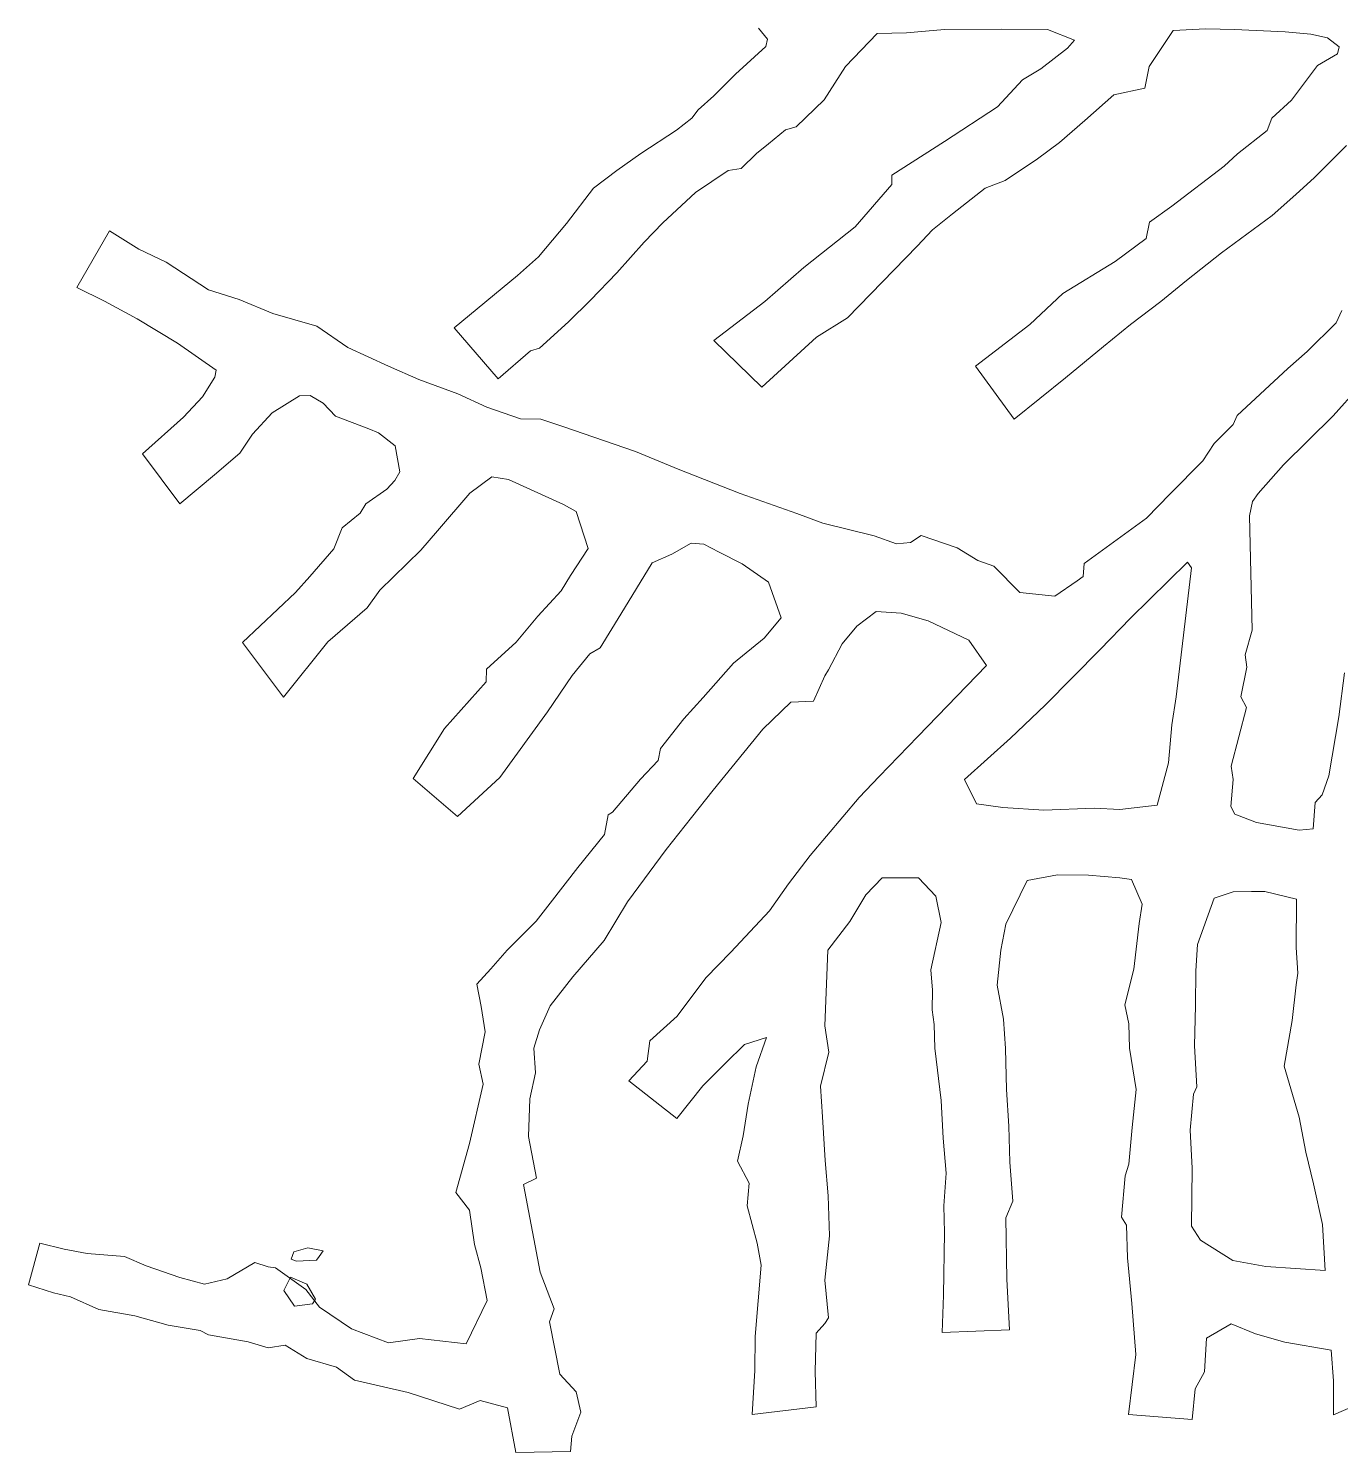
# Model space of a CAD drawing. Header units: metres. Extents: x 539168 to 540247, y 4477583 to 4477986.
# Drawn here: x 539167.8 to 539264.1, y 4477626.9 to 4477731.5 of the extents above; entities that cross this region are included whole.
import ezdxf

# ---------------------------------------------------------------- set-up
doc = ezdxf.new("R2010")
doc.units = ezdxf.units.M
doc.layers.add('KAT_1410', color=30, linetype='Continuous', lineweight=0)

msp = doc.modelspace()

# ---------------------------------------------------------------- linework, layer by layer
at = {"layer": 'KAT_1410'}
for p, q in [((539221.41, 4477731.53, 1411.37), (539222.06, 4477730.71, 1411.37)), ((539227.79, 4477728.7, 1411.37), (539230.11, 4477731.14, 1411.37)), ((539230.11, 4477731.14, 1411.37), (539232.26, 4477731.18, 1411.37)), ((539235.06, 4477731.43, 1411.06), (539232.26, 4477731.18, 1411.37)), ((539239.24, 4477731.45, 1411.27), (539235.06, 4477731.43, 1411.06)), ((539239.24, 4477731.45, 1411.27), (539242.63, 4477731.43, 1411.35)), ((539242.63, 4477731.43, 1411.35), (539244.61, 4477730.65, 1411.68)), ((539250.09, 4477728.71, 1411.68), (539251.84, 4477731.36, 1411.68)), ((539251.84, 4477731.36, 1411.68), (539254.26, 4477731.47, 1411.68)), ((539254.26, 4477731.47, 1411.68), (539256.35, 4477731.44, 1411.77)), ((539260.08, 4477731.26, 1411.46), (539256.35, 4477731.44, 1411.77)), ((539260.08, 4477731.26, 1411.46), (539261.97, 4477731.09, 1411.68)), ((539261.97, 4477731.09, 1411.68), (539263.19, 4477730.82, 1411.68)), ((539221.94, 4477730.17, 1411.37), (539219.71, 4477728.15, 1411.37)), ((539222.06, 4477730.71, 1411.37), (539221.94, 4477730.17, 1411.37)), ((539242.13, 4477728.55, 1411.89), (539244.08, 4477730.05, 1411.68)), ((539244.08, 4477730.05, 1411.68), (539244.61, 4477730.65, 1411.68)), ((539263.19, 4477730.82, 1411.68), (539264.04, 4477730.15, 1411.68)), ((539264.04, 4477730.15, 1411.68), (539263.92, 4477729.63, 1412.03)), ((539263.92, 4477729.63, 1412.03), (539262.45, 4477728.78, 1412.09)), ((539219.71, 4477728.15, 1411.37), (539218.12, 4477726.55, 1411.91)), ((539226.22, 4477726.27, 1411.37), (539227.79, 4477728.7, 1411.37)), ((539240.79, 4477727.73, 1411.84), (539242.13, 4477728.55, 1411.89)), ((539249.76, 4477727.11, 1411.68), (539250.09, 4477728.71, 1411.68)), ((539260.53, 4477726.25, 1412.28), (539262.45, 4477728.78, 1412.09)), ((539238.95, 4477725.76, 1411.72), (539240.79, 4477727.73, 1411.84)), ((539249.76, 4477727.11, 1411.68), (539247.49, 4477726.62, 1411.72)), ((539218.12, 4477726.55, 1411.91), (539216.97, 4477725.53, 1411.93)), ((539224.16, 4477724.27, 1411.37), (539226.22, 4477726.27, 1411.37)), ((539238.95, 4477725.76, 1411.72), (539235.06, 4477723.2, 1411.76)), ((539247.49, 4477726.62, 1411.72), (539245.37, 4477724.74, 1411.77)), ((539259.1, 4477724.91, 1412.34), (539260.53, 4477726.25, 1412.28)), ((539216.49, 4477724.92, 1411.94), (539215.38, 4477724.04, 1412.04)), ((539216.97, 4477725.53, 1411.93), (539216.49, 4477724.92, 1411.94)), ((539245.37, 4477724.74, 1411.77), (539243.5, 4477723.13, 1411.91)), ((539258.74, 4477724, 1412.41), (539259.1, 4477724.91, 1412.34)), ((539215.38, 4477724.04, 1412.04), (539212.75, 4477722.32, 1411.99)), ((539222.14, 4477723.03, 1411.37), (539223.39, 4477724.05, 1411.37)), ((539223.39, 4477724.05, 1411.37), (539224.16, 4477724.27, 1411.37)), ((539258.74, 4477724, 1412.41), (539256.57, 4477722.29, 1412.4)), ((539222.14, 4477723.03, 1411.37), (539221.25, 4477722.32, 1411.93)), ((539235.06, 4477723.2, 1411.76), (539231.18, 4477720.72, 1411.76)), ((539243.5, 4477723.13, 1411.91), (539241.88, 4477721.92, 1411.81)), ((539264.58, 4477722.9, 1412.14), (539262.24, 4477720.56, 1412.15)), ((539212.75, 4477722.32, 1411.99), (539210.99, 4477721.08, 1411.99)), ((539220.12, 4477721.22, 1411.95), (539221.25, 4477722.32, 1411.93)), ((539241.88, 4477721.92, 1411.81), (539239.52, 4477720.33, 1411.76)), ((539256.57, 4477722.29, 1412.4), (539255.59, 4477721.4, 1412.44)), ((539210.99, 4477721.08, 1411.99), (539209.29, 4477719.77, 1411.92)), ((539216.78, 4477719.46, 1411.99), (539219.18, 4477721.08, 1411.93)), ((539219.18, 4477721.08, 1411.93), (539220.12, 4477721.22, 1411.95)), ((539231.18, 4477720.72, 1411.76), (539231.19, 4477720.04, 1411.7)), ((539255.59, 4477721.4, 1412.44), (539251.75, 4477718.46, 1412.44)), ((539262.24, 4477720.56, 1412.15), (539260.85, 4477719.31, 1412.25)), ((539207.3, 4477717.17, 1412.18), (539209.29, 4477719.77, 1411.92)), ((539214.37, 4477717.24, 1411.99), (539216.78, 4477719.46, 1411.99)), ((539228.5, 4477716.94, 1411.79), (539231.19, 4477720.04, 1411.7)), ((539235.65, 4477717.9, 1411.76), (539238.04, 4477719.78, 1411.76)), ((539238.04, 4477719.78, 1411.76), (539239.52, 4477720.33, 1411.76)), ((539250.12, 4477717.29, 1412.46), (539251.75, 4477718.46, 1412.44)), ((539259.12, 4477717.78, 1412.39), (539260.85, 4477719.31, 1412.25)), ((539234.17, 4477716.72, 1411.76), (539235.65, 4477717.9, 1411.76)), ((539255.39, 4477715.02, 1412.44), (539259.12, 4477717.78, 1412.39)), ((539171.35, 4477712.47, 1412.35), (539173.74, 4477716.63, 1412.35)), ((539173.74, 4477716.63, 1412.35), (539175.88, 4477715.29, 1412.4)), ((539205.23, 4477714.73, 1412.2), (539207.3, 4477717.17, 1412.18)), ((539213.01, 4477715.8, 1411.98), (539214.37, 4477717.24, 1411.99)), ((539224.72, 4477713.94, 1412), (539228.5, 4477716.94, 1411.79)), ((539233.05, 4477715.51, 1411.85), (539234.17, 4477716.72, 1411.76)), ((539249.86, 4477716.08, 1412.57), (539250.12, 4477717.29, 1412.46)), ((539175.88, 4477715.29, 1412.4), (539177.89, 4477714.35, 1412.4)), ((539213.01, 4477715.8, 1411.98), (539210.99, 4477713.56, 1412.21)), ((539233.05, 4477715.51, 1411.85), (539227.94, 4477710.26, 1412.05)), ((539247.59, 4477714.39, 1412.62), (539249.86, 4477716.08, 1412.57)), ((539181.01, 4477712.3, 1412.4), (539177.89, 4477714.35, 1412.4)), ((539203.69, 4477713.36, 1412.21), (539205.23, 4477714.73, 1412.2)), ((539243.75, 4477712.03, 1412.69), (539247.59, 4477714.39, 1412.62)), ((539255.39, 4477715.02, 1412.44), (539252.84, 4477713, 1412.5)), ((539199.04, 4477709.51, 1411.91), (539203.69, 4477713.36, 1412.21)), ((539210.99, 4477713.56, 1412.21), (539209.06, 4477711.54, 1412.01)), ((539224.72, 4477713.94, 1412), (539221.86, 4477711.45, 1412.05)), ((539173.37, 4477711.47, 1412.4), (539171.35, 4477712.47, 1412.35)), ((539183.27, 4477711.6, 1412.4), (539181.01, 4477712.3, 1412.4)), ((539252.84, 4477713, 1412.5), (539250.95, 4477711.44, 1412.63)), ((539175.76, 4477710.18, 1412.4), (539173.37, 4477711.47, 1412.4)), ((539185.74, 4477710.56, 1412.4), (539183.27, 4477711.6, 1412.4)), ((539209.06, 4477711.54, 1412.01), (539207.45, 4477709.96, 1411.91)), ((539221.86, 4477711.45, 1412.05), (539218.12, 4477708.59, 1412.05)), ((539243.75, 4477712.03, 1412.69), (539241.33, 4477709.76, 1412.69)), ((539250.95, 4477711.44, 1412.63), (539248.72, 4477709.76, 1412.69)), ((539178.72, 4477708.38, 1412.4), (539175.76, 4477710.18, 1412.4)), ((539188.96, 4477709.65, 1412.35), (539185.74, 4477710.56, 1412.4)), ((539225.66, 4477708.82, 1412.05), (539227.94, 4477710.26, 1412.05)), ((539264.24, 4477710.8, 1412.08), (539263.81, 4477709.88, 1412.16)), ((539188.96, 4477709.65, 1412.35), (539191.24, 4477708.07, 1412.35)), ((539202.29, 4477705.76, 1411.91), (539199.04, 4477709.51, 1411.91)), ((539207.45, 4477709.96, 1411.91), (539205.31, 4477708.02, 1411.91)), ((539241.33, 4477709.76, 1412.69), (539237.33, 4477706.7, 1412.69)), ((539248.72, 4477709.76, 1412.69), (539246.73, 4477708.14, 1412.75)), ((539263.81, 4477709.88, 1412.16), (539261.7, 4477707.77, 1411.9)), ((539178.72, 4477708.38, 1412.4), (539181.56, 4477706.42, 1412.4)), ((539194.22, 4477706.69, 1412.27), (539191.24, 4477708.07, 1412.35)), ((539205.31, 4477708.02, 1411.91), (539204.65, 4477707.83, 1411.91)), ((539218.12, 4477708.59, 1412.05), (539221.65, 4477705.17, 1412.05)), ((539221.65, 4477705.17, 1412.05), (539225.66, 4477708.82, 1412.05)), ((539243.95, 4477705.85, 1412.69), (539246.73, 4477708.14, 1412.75)), ((539204.65, 4477707.83, 1411.91), (539202.29, 4477705.76, 1411.91)), ((539261.7, 4477707.77, 1411.9), (539260.28, 4477706.52, 1411.94)), ((539181.48, 4477705.9, 1412.4), (539180.56, 4477704.45, 1412.4)), ((539181.56, 4477706.42, 1412.4), (539181.48, 4477705.9, 1412.4)), ((539194.22, 4477706.69, 1412.27), (539196.46, 4477705.72, 1411.9)), ((539237.33, 4477706.7, 1412.69), (539240.17, 4477702.81, 1412.69)), ((539256.56, 4477703.09, 1412.08), (539260.28, 4477706.52, 1411.94)), ((539199.33, 4477704.66, 1411.91), (539196.46, 4477705.72, 1411.9)), ((539240.17, 4477702.81, 1412.69), (539243.95, 4477705.85, 1412.69)), ((539263.6, 4477703.05, 1411.98), (539265.48, 4477705.16, 1411.95)), ((539180.56, 4477704.45, 1412.4), (539179.18, 4477702.96, 1412.35)), ((539187.68, 4477704.52, 1412.4), (539185.68, 4477703.28, 1412.4)), ((539188.47, 4477704.55, 1412.4), (539187.68, 4477704.52, 1412.4)), ((539189.42, 4477703.98, 1412.4), (539188.47, 4477704.55, 1412.4)), ((539190.33, 4477703.04, 1412.4), (539189.42, 4477703.98, 1412.4)), ((539199.33, 4477704.66, 1411.91), (539201.45, 4477703.7, 1411.91)), ((539179.18, 4477702.96, 1412.35), (539176.17, 4477700.26, 1412.35)), ((539184.23, 4477701.71, 1412.4), (539185.68, 4477703.28, 1412.4)), ((539192.77, 4477702.09, 1412.2), (539190.33, 4477703.04, 1412.4)), ((539203.91, 4477702.84, 1412.11), (539201.45, 4477703.7, 1411.91)), ((539205.42, 4477702.8, 1411.93), (539203.91, 4477702.84, 1412.11)), ((539207.04, 4477702.27, 1411.96), (539205.42, 4477702.8, 1411.93)), ((539256.26, 4477702.42, 1411.94), (539256.56, 4477703.09, 1412.08)), ((539263.6, 4477703.05, 1411.98), (539259.95, 4477699.46, 1412.14)), ((539183.3, 4477700.31, 1412.4), (539184.23, 4477701.71, 1412.4)), ((539193.48, 4477701.8, 1412.04), (539192.77, 4477702.09, 1412.2)), ((539194.72, 4477700.86, 1412.09), (539193.48, 4477701.8, 1412.04)), ((539207.04, 4477702.27, 1411.96), (539212.36, 4477700.43, 1411.7)), ((539254.87, 4477701.01, 1412.08), (539256.26, 4477702.42, 1411.94)), ((539195.06, 4477698.93, 1412.08), (539194.72, 4477700.86, 1412.09)), ((539254.87, 4477701.01, 1412.08), (539254.03, 4477699.74, 1411.99)), ((539176.17, 4477700.26, 1412.35), (539178.9, 4477696.59, 1412.35)), ((539183.3, 4477700.31, 1412.4), (539181.46, 4477698.71, 1412.4)), ((539212.36, 4477700.43, 1411.7), (539215.49, 4477699.14, 1411.73)), ((539254.03, 4477699.74, 1411.99), (539251.63, 4477697.32, 1411.93)), ((539178.9, 4477696.59, 1412.35), (539181.46, 4477698.71, 1412.4)), ((539195.06, 4477698.93, 1412.08), (539194.69, 4477698.3, 1412.21)), ((539201.81, 4477698.57, 1412.08), (539200.21, 4477697.38, 1412.04)), ((539203.03, 4477698.38, 1412.07), (539201.81, 4477698.57, 1412.08)), ((539215.49, 4477699.14, 1411.73), (539220.04, 4477697.35, 1411.89)), ((539259.95, 4477699.46, 1412.14), (539258.09, 4477697.34, 1412.08)), ((539194.1, 4477697.66, 1412.21), (539192.56, 4477696.6, 1412.36)), ((539194.69, 4477698.3, 1412.21), (539194.1, 4477697.66, 1412.21)), ((539207.07, 4477696.55, 1412.13), (539203.03, 4477698.38, 1412.07)), ((539192.56, 4477696.6, 1412.36), (539192.15, 4477695.91, 1412.36)), ((539197.83, 4477694.62, 1412.2), (539200.21, 4477697.38, 1412.04)), ((539208, 4477696.04, 1412.08), (539207.07, 4477696.55, 1412.13)), ((539220.04, 4477697.35, 1411.89), (539224.21, 4477695.87, 1411.94)), ((539251.63, 4477697.32, 1411.93), (539249.9, 4477695.53, 1411.95)), ((539257.67, 4477696.76, 1412.04), (539257.46, 4477695.7, 1412.1)), ((539257.67, 4477696.76, 1412.04), (539258.09, 4477697.34, 1412.08)), ((539192.15, 4477695.91, 1412.36), (539190.83, 4477694.84, 1412.35)), ((539208.89, 4477693.3, 1412.36), (539208, 4477696.04, 1412.08)), ((539224.21, 4477695.87, 1411.94), (539226.12, 4477695.16, 1411.94)), ((539249.9, 4477695.53, 1411.95), (539245.31, 4477692.2, 1411.88)), ((539257.46, 4477695.7, 1412.1), (539257.65, 4477687.32, 1412.17)), ((539190.21, 4477693.29, 1412.35), (539190.83, 4477694.84, 1412.35)), ((539197.83, 4477694.62, 1412.2), (539196.6, 4477693.19, 1412.36)), ((539226.12, 4477695.16, 1411.94), (539229.89, 4477694.25, 1412)), ((539216.45, 4477693.7, 1412.03), (539215.04, 4477692.89, 1412.15)), ((539217.38, 4477693.63, 1412.01), (539216.45, 4477693.7, 1412.03)), ((539218.52, 4477693.05, 1411.8), (539217.38, 4477693.63, 1412.01)), ((539231.52, 4477693.66, 1412.01), (539229.89, 4477694.25, 1412)), ((539232.55, 4477693.75, 1412.06), (539231.52, 4477693.66, 1412.01)), ((539233.35, 4477694.26, 1411.93), (539232.55, 4477693.75, 1412.06)), ((539235.98, 4477693.36, 1411.91), (539233.35, 4477694.26, 1411.93)), ((539235.98, 4477693.36, 1411.91), (539237.5, 4477692.42, 1412.18)), ((539190.21, 4477693.29, 1412.35), (539188.45, 4477691.26, 1412.35)), ((539196.6, 4477693.19, 1412.36), (539193.6, 4477690.26, 1412.35)), ((539208.89, 4477693.3, 1412.36), (539207.6, 4477691.33, 1412.36)), ((539215.04, 4477692.89, 1412.15), (539213.59, 4477692.26, 1412.18)), ((539220.19, 4477692.18, 1411.83), (539218.52, 4477693.05, 1411.8)), ((539237.5, 4477692.42, 1412.18), (539238.68, 4477692.02, 1412.24)), ((539248.71, 4477688.19, 1411.78), (539252.91, 4477692.31, 1412.28)), ((539252.91, 4477692.31, 1412.28), (539253.19, 4477691.89, 1412.27)), ((539188.45, 4477691.26, 1412.35), (539187.4, 4477690.07, 1412.35)), ((539207.6, 4477691.33, 1412.36), (539206.9, 4477690.2, 1412.48)), ((539213.59, 4477692.26, 1412.18), (539211.3, 4477688.48, 1412.49)), ((539220.19, 4477692.18, 1411.83), (539222.13, 4477690.84, 1412.04)), ((539238.68, 4477692.02, 1412.24), (539240.59, 4477690.09, 1412.16)), ((539245.25, 4477691.25, 1411.85), (539244.79, 4477690.94, 1412.16)), ((539245.31, 4477692.2, 1411.88), (539245.25, 4477691.25, 1411.85)), ((539253.19, 4477691.89, 1412.27), (539252.06, 4477682.42, 1412.4)), ((539192.67, 4477688.95, 1412.35), (539193.6, 4477690.26, 1412.35)), ((539206.9, 4477690.2, 1412.48), (539205.2, 4477688.33, 1412.48)), ((539222.13, 4477690.84, 1412.04), (539223.07, 4477688.22, 1412.04)), ((539244.79, 4477690.94, 1412.16), (539243.17, 4477689.8, 1412.16)), ((539187.4, 4477690.07, 1412.35), (539183.5, 4477686.4, 1412.35)), ((539240.59, 4477690.09, 1412.16), (539243.17, 4477689.8, 1412.16)), ((539189.76, 4477686.46, 1412.35), (539192.67, 4477688.95, 1412.35)), ((539205.2, 4477688.33, 1412.48), (539203.59, 4477686.44, 1412.48)), ((539209.77, 4477686.01, 1412.48), (539211.3, 4477688.48, 1412.49)), ((539223.07, 4477688.22, 1412.04), (539221.81, 4477686.72, 1411.97)), ((539228.61, 4477687.61, 1412.04), (539230.03, 4477688.69, 1412.04)), ((539230.03, 4477688.69, 1412.04), (539231.87, 4477688.55, 1412.04)), ((539231.87, 4477688.55, 1412.04), (539233.86, 4477688, 1412.15)), ((539246.5, 4477685.9, 1411.87), (539248.71, 4477688.19, 1411.78)), ((539227.53, 4477686.32, 1412.04), (539228.61, 4477687.61, 1412.04)), ((539236.84, 4477686.58, 1412.02), (539233.86, 4477688, 1412.15)), ((539257.13, 4477685.51, 1412.36), (539257.65, 4477687.32, 1412.17)), ((539183.5, 4477686.4, 1412.35), (539186.51, 4477682.39, 1412.35)), ((539186.51, 4477682.39, 1412.35), (539189.76, 4477686.46, 1412.35)), ((539203.59, 4477686.44, 1412.48), (539201.43, 4477684.46, 1412.48)), ((539209, 4477685.57, 1412.48), (539209.77, 4477686.01, 1412.48)), ((539221.81, 4477686.72, 1411.97), (539219.55, 4477684.9, 1412.09)), ((539226.55, 4477684.39, 1412.04), (539227.53, 4477686.32, 1412.04)), ((539238.14, 4477684.71, 1412.16), (539236.84, 4477686.58, 1412.02)), ((539207.72, 4477683.99, 1412.48), (539209, 4477685.57, 1412.48)), ((539242.45, 4477681.8, 1412.06), (539246.5, 4477685.9, 1411.87)), ((539257.27, 4477684.6, 1412.3), (539257.13, 4477685.51, 1412.36)), ((539201.43, 4477684.46, 1412.48), (539201.39, 4477683.51, 1412.48)), ((539205.91, 4477681.32, 1412.48), (539207.72, 4477683.99, 1412.48)), ((539217.33, 4477682.36, 1412.1), (539219.55, 4477684.9, 1412.09)), ((539225.44, 4477682.1, 1412.25), (539226.28, 4477683.97, 1412.29)), ((539226.28, 4477683.97, 1412.29), (539226.55, 4477684.39, 1412.04)), ((539238.14, 4477684.71, 1412.16), (539233.11, 4477679.5, 1412.09)), ((539256.83, 4477682.41, 1412.43), (539257.27, 4477684.6, 1412.3)), ((539264.01, 4477680.94, 1412.53), (539264.42, 4477684.18, 1412.49)), ((539198.35, 4477680.09, 1412.48), (539201.39, 4477683.51, 1412.48)), ((539217.33, 4477682.36, 1412.1), (539215.92, 4477680.8, 1412.04)), ((539221.72, 4477680.04, 1412.15), (539223.78, 4477682.02, 1412.28)), ((539223.78, 4477682.02, 1412.28), (539225.44, 4477682.1, 1412.25)), ((539251.76, 4477680.36, 1412.46), (539252.06, 4477682.42, 1412.4)), ((539257.23, 4477681.64, 1412.33), (539256.83, 4477682.41, 1412.43)), ((539205.91, 4477681.32, 1412.48), (539202.4, 4477676.48, 1412.48)), ((539215.92, 4477680.8, 1412.04), (539214.21, 4477678.61, 1411.98)), ((539239.9, 4477679.39, 1412.23), (539242.45, 4477681.8, 1412.06)), ((539257.23, 4477681.64, 1412.33), (539256.12, 4477677.33, 1412.33)), ((539263.28, 4477676.61, 1412.35), (539264.01, 4477680.94, 1412.53)), ((539196.05, 4477676.42, 1412.48), (539198.35, 4477680.09, 1412.48)), ((539218.08, 4477675.57, 1411.98), (539221.72, 4477680.04, 1412.15)), ((539251.5, 4477677.57, 1412.44), (539251.76, 4477680.36, 1412.46)), ((539230.26, 4477676.56, 1412.35), (539233.11, 4477679.5, 1412.09)), ((539236.52, 4477676.34, 1412.15), (539239.9, 4477679.39, 1412.23)), ((539214.03, 4477677.73, 1411.98), (539212.73, 4477676.37, 1411.98)), ((539214.21, 4477678.61, 1411.98), (539214.03, 4477677.73, 1411.98)), ((539250.68, 4477674.46, 1412.25), (539251.5, 4477677.57, 1412.44)), ((539256.12, 4477677.33, 1412.33), (539256.25, 4477676.34, 1412.28)), ((539262.79, 4477675.21, 1412.4), (539263.28, 4477676.61, 1412.35)), ((539199.3, 4477673.63, 1412.48), (539196.05, 4477676.42, 1412.48)), ((539202.4, 4477676.48, 1412.48), (539199.3, 4477673.63, 1412.48)), ((539210.68, 4477673.94, 1412.03), (539212.73, 4477676.37, 1411.98)), ((539216.48, 4477673.56, 1411.98), (539218.08, 4477675.57, 1411.98)), ((539228.79, 4477675.02, 1412.33), (539230.26, 4477676.56, 1412.35)), ((539237.41, 4477674.55, 1412.39), (539236.52, 4477676.34, 1412.15)), ((539256.25, 4477676.34, 1412.28), (539256.09, 4477674.37, 1412.24)), ((539228.79, 4477675.02, 1412.33), (539225.2, 4477670.77, 1412.22)), ((539239.34, 4477674.29, 1412.47), (539237.41, 4477674.55, 1412.39)), ((539262.14, 4477672.73, 1412.21), (539262.27, 4477674.66, 1412.29)), ((539262.27, 4477674.66, 1412.29), (539262.79, 4477675.21, 1412.4)), ((539210.37, 4477673.75, 1412.1), (539210.09, 4477672.31, 1412.1)), ((539210.68, 4477673.94, 1412.03), (539210.37, 4477673.75, 1412.1)), ((539216.48, 4477673.56, 1411.98), (539214.62, 4477671.21, 1412.08)), ((539239.34, 4477674.29, 1412.47), (539242.34, 4477674.08, 1412.03)), ((539246.04, 4477674.23, 1412.03), (539242.34, 4477674.08, 1412.03)), ((539246.04, 4477674.23, 1412.03), (539247.93, 4477674.15, 1412.29)), ((539247.93, 4477674.15, 1412.29), (539250.68, 4477674.46, 1412.25)), ((539256.09, 4477674.37, 1412.24), (539256.39, 4477673.81, 1412.33)), ((539256.39, 4477673.81, 1412.33), (539257.96, 4477673.18, 1412.35)), ((539257.96, 4477673.18, 1412.35), (539261.09, 4477672.62, 1412.22)), ((539261.09, 4477672.62, 1412.22), (539262.14, 4477672.73, 1412.21)), ((539210.09, 4477672.31, 1412.1), (539208.12, 4477669.87, 1412.1)), ((539211.77, 4477667.37, 1412.1), (539214.62, 4477671.21, 1412.08)), ((539225.2, 4477670.77, 1412.22), (539223.6, 4477668.67, 1412.22)), ((539208.12, 4477669.87, 1412.1), (539206.1, 4477667.26, 1412.1)), ((539241.12, 4477668.93, 1412.13), (539243.35, 4477669.35, 1412.23)), ((539245.64, 4477669.33, 1412.03), (539243.35, 4477669.35, 1412.23)), ((539245.64, 4477669.33, 1412.03), (539247.93, 4477669.11, 1412.18)), ((539222.2, 4477666.69, 1412.49), (539223.6, 4477668.67, 1412.22)), ((539229.28, 4477667.88, 1412.39), (539230.48, 4477669.13, 1412.3)), ((539230.48, 4477669.13, 1412.3), (539233.14, 4477669.11, 1412.2)), ((539233.14, 4477669.11, 1412.2), (539234.41, 4477667.77, 1412.09)), ((539239.57, 4477665.72, 1411.93), (539241.12, 4477668.93, 1412.13)), ((539247.93, 4477669.11, 1412.18), (539248.79, 4477668.99, 1412.23)), ((539248.79, 4477668.99, 1412.23), (539249.58, 4477667.19, 1412.44)), ((539206.1, 4477667.26, 1412.1), (539205.08, 4477665.94, 1412.28)), ((539210.07, 4477664.52, 1412.1), (539211.77, 4477667.37, 1412.1)), ((539228.1, 4477665.92, 1412.54), (539229.28, 4477667.88, 1412.39)), ((539234.41, 4477667.77, 1412.09), (539234.82, 4477665.85, 1411.97)), ((539249.58, 4477667.19, 1412.44), (539249.36, 4477665.78, 1412.39)), ((539253.64, 4477664.23, 1412.49), (539254.87, 4477667.64, 1412.54)), ((539254.87, 4477667.64, 1412.54), (539256.26, 4477668.1, 1412.45)), ((539256.26, 4477668.1, 1412.45), (539257.6, 4477668.13, 1412.4)), ((539257.6, 4477668.13, 1412.4), (539258.58, 4477668.12, 1412.06)), ((539258.58, 4477668.12, 1412.06), (539260.9, 4477667.56, 1412.06)), ((539260.9, 4477667.56, 1412.06), (539260.87, 4477664.01, 1412.17)), ((539219.36, 4477663.66, 1412.57), (539222.2, 4477666.69, 1412.49)), ((539205.08, 4477665.94, 1412.28), (539202.95, 4477663.82, 1412.34)), ((539226.49, 4477663.8, 1412.54), (539228.1, 4477665.92, 1412.54)), ((539234.82, 4477665.85, 1411.97), (539234.06, 4477662.36, 1412)), ((539239.19, 4477663.81, 1411.96), (539239.57, 4477665.72, 1411.93)), ((539249.36, 4477665.78, 1412.39), (539248.95, 4477662.42, 1412.4)), ((539207.77, 4477661.86, 1412.21), (539210.07, 4477664.52, 1412.1)), ((539253.52, 4477662.28, 1412.51), (539253.64, 4477664.23, 1412.49)), ((539202.95, 4477663.82, 1412.34), (539201.74, 4477662.43, 1412.34)), ((539219.36, 4477663.66, 1412.57), (539217.52, 4477661.78, 1412.5)), ((539226.26, 4477658.26, 1412.54), (539226.49, 4477663.8, 1412.54)), ((539238.93, 4477661.23, 1412), (539239.19, 4477663.81, 1411.96)), ((539260.87, 4477664.01, 1412.17), (539261, 4477662.11, 1412.08)), ((539201.74, 4477662.43, 1412.34), (539200.71, 4477661.32, 1412.34)), ((539234.06, 4477662.36, 1412), (539234.17, 4477660.87, 1412)), ((539248.31, 4477659.79, 1412.5), (539248.95, 4477662.42, 1412.4)), ((539253.5, 4477659.75, 1412.46), (539253.52, 4477662.28, 1412.51)), ((539261, 4477662.11, 1412.08), (539260.87, 4477661.27, 1412.12)), ((539200.71, 4477661.32, 1412.34), (539201.02, 4477659.66, 1412.34)), ((539206.09, 4477659.73, 1412.34), (539207.77, 4477661.86, 1412.21)), ((539217.52, 4477661.78, 1412.5), (539215.42, 4477658.96, 1412.5)), ((539239.4, 4477658.74, 1412), (539238.93, 4477661.23, 1412)), ((539260.87, 4477661.27, 1412.12), (539260.58, 4477658.65, 1412.03)), ((539234.17, 4477660.87, 1412), (539234.14, 4477659.42, 1412)), ((539201.02, 4477659.66, 1412.34), (539201.32, 4477657.82, 1412.34)), ((539206.09, 4477659.73, 1412.34), (539205.32, 4477657.97, 1412.34)), ((539215.42, 4477658.96, 1412.5), (539213.41, 4477657.15, 1412.5)), ((539234.14, 4477659.42, 1412), (539234.31, 4477658.35, 1412)), ((539248.6, 4477658.4, 1412.51), (539248.31, 4477659.79, 1412.5)), ((539253.5, 4477659.75, 1412.46), (539253.41, 4477656.79, 1412.45)), ((539200.86, 4477655.44, 1411.36), (539201.32, 4477657.82, 1412.34)), ((539205.32, 4477657.97, 1412.34), (539204.89, 4477656.62, 1412)), ((539226.57, 4477656.32, 1412.54), (539226.26, 4477658.26, 1412.54)), ((539234.31, 4477658.35, 1412), (539234.34, 4477656.62, 1412)), ((539239.53, 4477656.59, 1412), (539239.4, 4477658.74, 1412)), ((539248.64, 4477656.61, 1412.53), (539248.6, 4477658.4, 1412.51)), ((539260.58, 4477658.65, 1412.03), (539260.01, 4477655.3, 1412.09)), ((539213.41, 4477657.15, 1412.5), (539213.23, 4477655.66, 1412.5)), ((539218.97, 4477655.5, 1412.54), (539220.38, 4477656.87, 1412.54)), ((539220.38, 4477656.87, 1412.54), (539221.99, 4477657.39, 1412.54)), ((539221.99, 4477657.39, 1412.54), (539221.23, 4477655.23, 1412.54)), ((539253.59, 4477653.77, 1412.53), (539253.41, 4477656.79, 1412.45)), ((539204.89, 4477656.62, 1412), (539205.02, 4477654.81, 1411.8)), ((539213.23, 4477655.66, 1412.5), (539211.88, 4477654.21, 1412.5)), ((539225.94, 4477653.81, 1412.54), (539226.57, 4477656.32, 1412.54)), ((539234.34, 4477656.62, 1412), (539234.8, 4477652.78, 1412.18)), ((539239.6, 4477653.58, 1412.34), (539239.53, 4477656.59, 1412)), ((539248.64, 4477656.61, 1412.53), (539249.13, 4477653.57, 1412.53)), ((539201.17, 4477653.96, 1411.36), (539200.86, 4477655.44, 1412.34)), ((539205.02, 4477654.81, 1411.8), (539204.61, 4477652.9, 1411.38)), ((539217.3, 4477653.85, 1412.5), (539218.97, 4477655.5, 1412.54)), ((539221.23, 4477655.23, 1412.54), (539220.65, 4477652.51, 1412.54)), ((539260.01, 4477655.3, 1412.09), (539261.11, 4477651.55, 1412.28)), ((539201.17, 4477653.96, 1411.36), (539200.18, 4477649.61, 1410.86)), ((539211.88, 4477654.21, 1412.5), (539215.39, 4477651.45, 1412.5)), ((539215.39, 4477651.45, 1412.5), (539217.3, 4477653.85, 1412.5)), ((539226.1, 4477651.56, 1412.5), (539225.94, 4477653.81, 1412.54)), ((539239.77, 4477650.89, 1413.69), (539239.6, 4477653.58, 1412.34)), ((539249.13, 4477653.57, 1412.53), (539248.84, 4477650.79, 1412.53)), ((539253.35, 4477653.24, 1412.53), (539253.59, 4477653.77, 1412.53)), ((539204.51, 4477650.12, 1411.02), (539204.61, 4477652.9, 1411.38)), ((539234.8, 4477652.78, 1412.18), (539234.97, 4477650, 1413.59)), ((539253.09, 4477650.59, 1412.53), (539253.35, 4477653.24, 1412.53)), ((539220.65, 4477652.51, 1412.54), (539220.27, 4477650.17, 1412.5)), ((539226.29, 4477648.35, 1412.5), (539226.1, 4477651.56, 1412.5)), ((539261.11, 4477651.55, 1412.28), (539261.6, 4477648.98, 1412.35)), ((539239.85, 4477648.24, 1413.67), (539239.77, 4477650.89, 1413.69)), ((539248.59, 4477648.08, 1412.53), (539248.84, 4477650.79, 1412.53)), ((539253.09, 4477650.59, 1412.53), (539253.24, 4477647.8, 1412.53)), ((539200.18, 4477649.61, 1410.86), (539199.16, 4477646, 1410.38)), ((539205.09, 4477647.06, 1410.6), (539204.51, 4477650.12, 1411.02)), ((539220.27, 4477650.17, 1412.5), (539219.86, 4477648.32, 1412.5)), ((539234.97, 4477650, 1413.59), (539235.18, 4477647.44, 1413.68)), ((539226.51, 4477645.77, 1412.5), (539226.29, 4477648.35, 1412.5)), ((539261.6, 4477648.98, 1412.35), (539262.16, 4477646.64, 1412.56)), ((539219.86, 4477648.32, 1412.5), (539220.72, 4477646.69, 1412.5)), ((539235.18, 4477647.44, 1413.68), (539235.01, 4477645.02, 1413.68)), ((539240.08, 4477645.38, 1413.68), (539239.85, 4477648.24, 1413.67)), ((539248.59, 4477648.08, 1412.53), (539248.33, 4477647.23, 1412.27)), ((539253.19, 4477643.54, 1414.67), (539253.24, 4477647.8, 1412.53)), ((539204.14, 4477646.59, 1410.53), (539205.09, 4477647.06, 1410.6)), ((539205.37, 4477640.16, 1409.31), (539204.14, 4477646.59, 1410.53)), ((539220.72, 4477646.69, 1412.5), (539220.56, 4477645.03, 1412.5)), ((539248.33, 4477647.23, 1412.27), (539248.05, 4477644.19, 1412.39)), ((539262.16, 4477646.64, 1412.56), (539262.81, 4477643.65, 1412.68)), ((539199.16, 4477646, 1410.38), (539200.17, 4477644.72, 1410.22)), ((539226.61, 4477642.82, 1412.95), (539226.51, 4477645.77, 1412.5)), ((539239.56, 4477644.16, 1413.68), (539240.08, 4477645.38, 1413.68)), ((539200.17, 4477644.72, 1410.22), (539200.55, 4477642.18, 1409.87)), ((539220.56, 4477645.03, 1412.5), (539221.3, 4477642.29, 1412.95)), ((539235.01, 4477645.02, 1413.68), (539235.05, 4477643.07, 1413.68)), ((539239.64, 4477639.64, 1413.68), (539239.56, 4477644.16, 1413.68)), ((539248.05, 4477644.19, 1412.39), (539248.42, 4477643.61, 1412.38)), ((539248.42, 4477643.61, 1412.38), (539248.5, 4477641.22, 1412.37)), ((539253.19, 4477643.54, 1414.67), (539253.85, 4477642.5, 1412.37)), ((539262.81, 4477643.65, 1412.68), (539263, 4477640.29, 1412.68)), ((539167.79, 4477639.24, 1408.62), (539168.62, 4477642.29, 1408.49)), ((539168.62, 4477642.29, 1408.49), (539170.41, 4477641.85, 1408.66)), ((539200.55, 4477642.18, 1409.87), (539201, 4477640.47, 1409.4)), ((539221.3, 4477642.29, 1412.95), (539221.6, 4477640.67, 1412.95)), ((539226.28, 4477639.57, 1412.95), (539226.61, 4477642.82, 1412.95)), ((539235.05, 4477643.07, 1413.68), (539234.98, 4477638.48, 1413.68)), ((539253.85, 4477642.5, 1412.37), (539256.23, 4477641.02, 1412.37)), ((539170.41, 4477641.85, 1408.66), (539172.1, 4477641.52, 1408.69)), ((539172.1, 4477641.52, 1408.69), (539174.83, 4477641.32, 1408.58)), ((539174.83, 4477641.32, 1408.58), (539176.43, 4477640.62, 1408.64)), ((539187.28, 4477641.65, 1413.7), (539187.09, 4477641.11, 1414.31)), ((539187.09, 4477641.11, 1414.31), (539187.48, 4477640.96, 1414.8)), ((539188.3, 4477641.94, 1413.8), (539187.28, 4477641.65, 1413.7)), ((539187.48, 4477640.96, 1414.8), (539188.93, 4477641.03, 1414.93)), ((539189.42, 4477641.72, 1414.03), (539188.3, 4477641.94, 1413.8)), ((539188.93, 4477641.03, 1414.93), (539189.14, 4477641.32, 1414.43)), ((539189.14, 4477641.32, 1414.43), (539189.42, 4477641.72, 1414.03)), ((539248.5, 4477641.22, 1412.37), (539248.81, 4477637.87, 1412.37)), ((539256.23, 4477641.02, 1412.37), (539258.65, 4477640.57, 1412.37)), ((539176.43, 4477640.62, 1408.64), (539178.91, 4477639.77, 1408.59)), ((539182.39, 4477639.68, 1408.5), (539184.4, 4477640.86, 1408.5)), ((539185.38, 4477640.55, 1408.5), (539184.4, 4477640.86, 1408.5)), ((539185.93, 4477640.47, 1408.5), (539185.38, 4477640.55, 1408.5)), ((539185.93, 4477640.47, 1408.5), (539188.16, 4477638.89, 1408.5)), ((539201, 4477640.47, 1409.4), (539201.48, 4477638.08, 1409.16)), ((539206.39, 4477637.46, 1408.8), (539205.37, 4477640.16, 1409.31)), ((539221.6, 4477640.67, 1412.95), (539221.16, 4477635.44, 1412.95)), ((539258.65, 4477640.57, 1412.37), (539263, 4477640.29, 1412.68)), ((539169.63, 4477638.64, 1408.7), (539167.79, 4477639.24, 1408.62)), ((539180.72, 4477639.28, 1408.56), (539178.91, 4477639.77, 1408.59)), ((539180.72, 4477639.28, 1408.56), (539182.39, 4477639.68, 1408.5)), ((539186.54, 4477638.82, 1413.1), (539187.02, 4477639.8, 1411.88)), ((539187.02, 4477639.8, 1411.88), (539188.24, 4477639.28, 1411.13)), ((539188.24, 4477639.28, 1411.13), (539188.87, 4477638.17, 1411.14)), ((539226.55, 4477636.81, 1412.95), (539226.28, 4477639.57, 1412.95)), ((539239.83, 4477635.93, 1413.68), (539239.64, 4477639.64, 1413.68)), ((539170.87, 4477638.34, 1408.77), (539169.63, 4477638.64, 1408.7)), ((539172.95, 4477637.42, 1408.69), (539170.87, 4477638.34, 1408.77)), ((539187.32, 4477637.67, 1413.26), (539186.54, 4477638.82, 1413.1)), ((539188.16, 4477638.89, 1408.5), (539189.17, 4477637.6, 1408.59)), ((539188.87, 4477638.17, 1411.14), (539188.65, 4477637.83, 1412.3)), ((539201.48, 4477638.08, 1409.16), (539199.93, 4477634.9, 1408.71)), ((539234.98, 4477638.48, 1413.68), (539234.88, 4477635.74, 1413.68)), ((539175.61, 4477636.96, 1408.64), (539172.95, 4477637.42, 1408.69)), ((539178.05, 4477636.27, 1408.56), (539175.61, 4477636.96, 1408.64)), ((539188.65, 4477637.83, 1412.3), (539187.32, 4477637.67, 1413.26)), ((539189.17, 4477637.6, 1408.59), (539191.51, 4477636.01, 1408.85)), ((539206.06, 4477636.5, 1408.59), (539206.39, 4477637.46, 1408.8)), ((539248.81, 4477637.87, 1412.37), (539249.11, 4477634.12, 1412.37)), ((539180.4, 4477635.87, 1408.56), (539178.05, 4477636.27, 1408.56)), ((539181.02, 4477635.55, 1408.56), (539180.4, 4477635.87, 1408.56)), ((539194.22, 4477634.98, 1408.79), (539191.51, 4477636.01, 1408.85)), ((539206.06, 4477636.5, 1408.59), (539206.82, 4477632.66, 1407.7)), ((539225.63, 4477635.67, 1412.95), (539226.26, 4477636.4, 1412.95)), ((539226.26, 4477636.4, 1412.95), (539226.55, 4477636.81, 1412.95)), ((539234.88, 4477635.74, 1413.68), (539239.83, 4477635.93, 1413.68)), ((539254.29, 4477635.31, 1412.37), (539256.1, 4477636.36, 1412.37)), ((539256.1, 4477636.36, 1412.37), (539257.9, 4477635.62, 1412.37)), ((539183.92, 4477635.05, 1408.5), (539181.02, 4477635.55, 1408.56)), ((539183.92, 4477635.05, 1408.5), (539185.4, 4477634.6, 1408.5)), ((539185.4, 4477634.6, 1408.5), (539186.64, 4477634.79, 1408.5)), ((539188.23, 4477633.83, 1408.5), (539186.64, 4477634.79, 1408.5)), ((539196.51, 4477635.29, 1408.65), (539194.22, 4477634.98, 1408.79)), ((539199.93, 4477634.9, 1408.71), (539196.51, 4477635.29, 1408.65)), ((539221.16, 4477635.44, 1412.95), (539221.14, 4477632.93, 1412.95)), ((539225.57, 4477632.87, 1412.95), (539225.63, 4477635.67, 1412.95)), ((539254.16, 4477632.84, 1412.37), (539254.29, 4477635.31, 1412.37)), ((539257.9, 4477635.62, 1412.37), (539260.05, 4477635.02, 1412.37)), ((539260.05, 4477635.02, 1412.37), (539263.45, 4477634.43, 1412.67)), ((539190.4, 4477633.18, 1408.82), (539188.23, 4477633.83, 1408.5)), ((539249.11, 4477634.12, 1412.37), (539248.57, 4477629.71, 1412.37)), ((539263.45, 4477634.43, 1412.67), (539263.62, 4477632.17, 1412.68)), ((539190.4, 4477633.18, 1408.82), (539191.73, 4477632.22, 1408.8)), ((539206.82, 4477632.66, 1407.7), (539208.02, 4477631.38, 1407.7)), ((539221.14, 4477632.93, 1412.95), (539220.93, 4477629.7, 1412.95)), ((539225.63, 4477630.28, 1412.95), (539225.57, 4477632.87, 1412.95)), ((539253.46, 4477631.59, 1412.37), (539254.16, 4477632.84, 1412.37)), ((539191.73, 4477632.22, 1408.8), (539195.66, 4477631.31, 1408.65)), ((539263.62, 4477632.17, 1412.68), (539263.63, 4477629.69, 1412.68)), ((539263.63, 4477629.69, 1412.68), (539268.16, 4477631.66, 1412.68)), ((539195.66, 4477631.31, 1408.65), (539199.45, 4477630.11, 1408.59)), ((539199.45, 4477630.11, 1408.59), (539200.96, 4477630.73, 1408.3)), ((539200.96, 4477630.73, 1408.3), (539202.96, 4477630.2, 1408.12)), ((539208.02, 4477631.38, 1407.7), (539208.36, 4477629.88, 1407.7)), ((539253.24, 4477629.33, 1412.37), (539253.46, 4477631.59, 1412.37)), ((539202.96, 4477630.2, 1408.12), (539203.57, 4477626.91, 1407.37)), ((539208.36, 4477629.88, 1407.7), (539207.7, 4477628.12, 1407.37)), ((539220.93, 4477629.7, 1412.95), (539225.63, 4477630.28, 1412.95)), ((539248.57, 4477629.71, 1412.37), (539253.24, 4477629.33, 1412.37)), ((539207.7, 4477628.12, 1407.37), (539207.6, 4477626.98, 1407.37)), ((539203.57, 4477626.91, 1407.37), (539207.6, 4477626.98, 1407.37))]:
    msp.add_line(p, q, dxfattribs=at)

doc.saveas('drawing.dxf')
